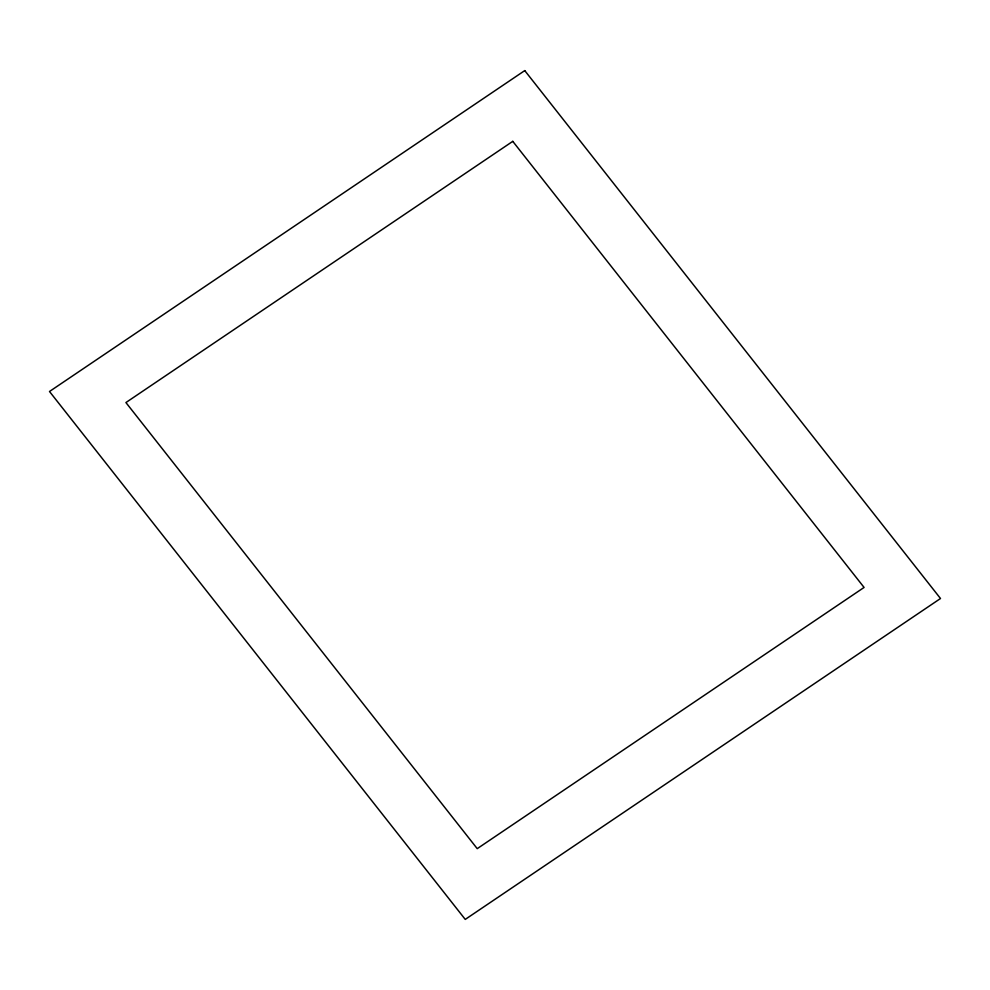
<?xml version="1.0" encoding="UTF-8"?>
<svg xmlns="http://www.w3.org/2000/svg" width="990" height="990" viewBox="0 0 990 990"><rect width="100%" height="100%" fill="white"/><g stroke="black" fill="none" stroke-linecap="round" stroke-linejoin="round"><path stroke-width="1.49" d="M524.75 70.599L49.5 391.496L465.25 919.401L940.5 598.505L524.75 70.599M512.771 141.347L125.916 402.559L477.229 848.653L864.084 587.441L512.771 141.347"/></g></svg>
